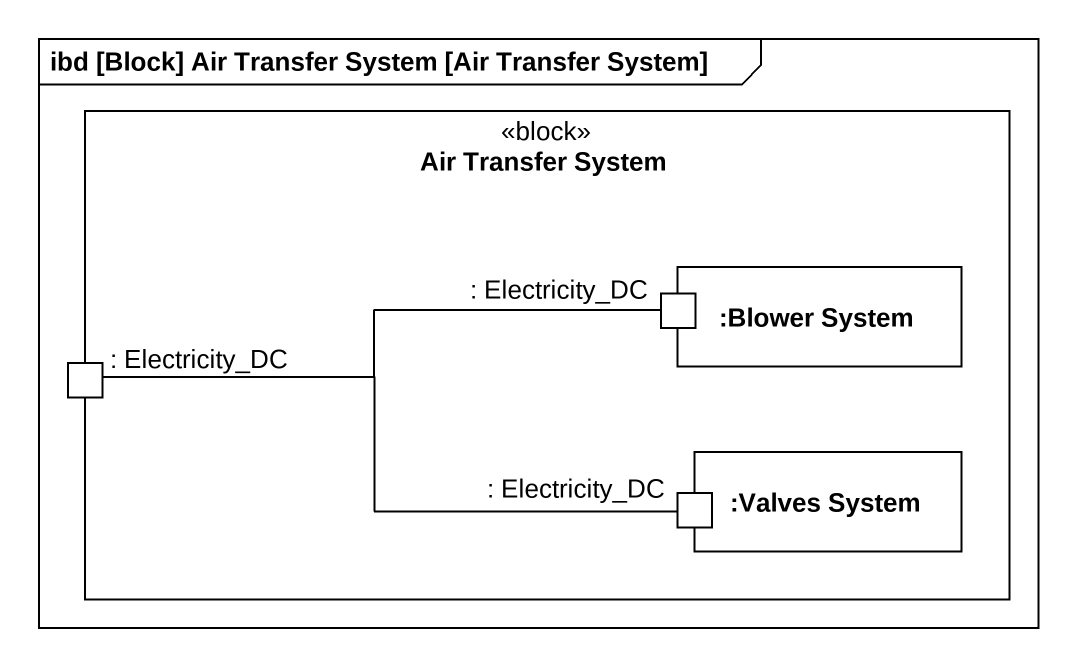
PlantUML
@startuml
mainframe ibd [Block] Air Transfer System [Air Transfer System]
rectangle "Air Transfer System" as Air_Transfer_System <<block>> {
  port ": Electricity_DC" as Electricity_DC
  rectangle ":Blower System" as Blower_System {
    port ": Electricity_DC" as Electricity_DC_2
  }
  rectangle ":Valves System" as Valves_System {
    port ": Electricity_DC" as Electricity_DC_3
  }
}
Electricity_DC -right- Electricity_DC_2
Electricity_DC -right- Electricity_DC_3
@enduml
